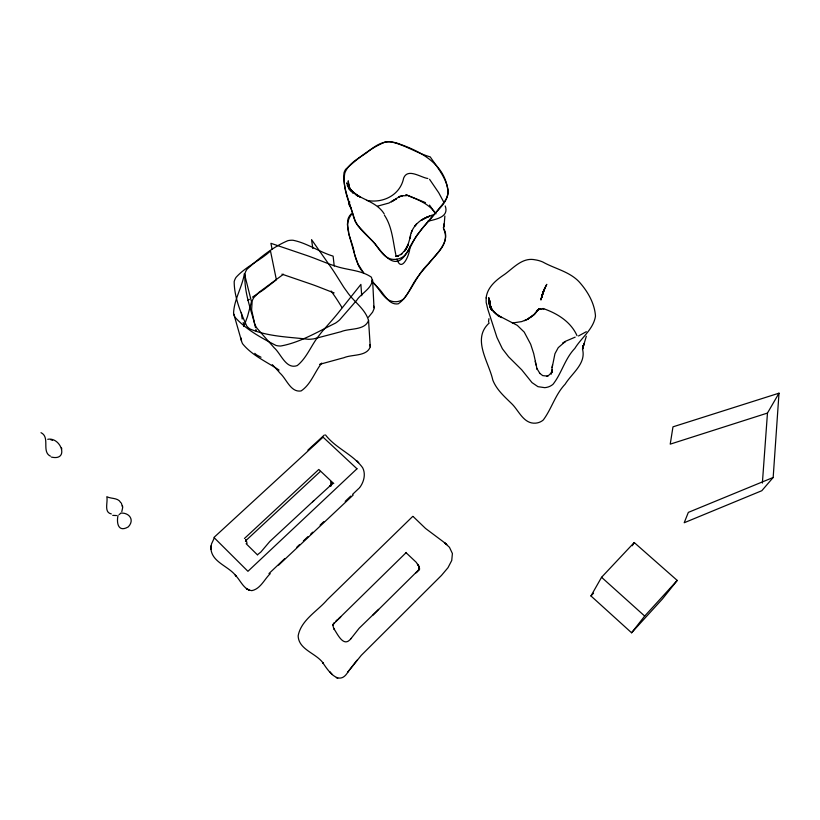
<?xml version="1.0" encoding="UTF-8"?>
<svg xmlns="http://www.w3.org/2000/svg" width="820" height="820" viewBox="0 0 820 820"><rect width="100%" height="100%" fill="white"/><g stroke="black" fill="none" stroke-linecap="round" stroke-linejoin="round"><path stroke-width="1.23" d="M582.774 348.664L582.887 345.732L582.815 349.043M118.018 515.431C116.358 522.996 118.223 532.826 128.279 526.881C135.034 519.788 128.965 512.326 120.612 513.135M210.924 547.709C211.017 562.172 228.729 565.933 236.068 576.101L235.248 575.168C240.393 579.996 243.704 589.836 251.812 590.646C260.483 588.955 264.47 579.125 270.252 573.662M211.027 545.679L210.832 549.4L211.498 543.957L214.204 538.135M272.127 249.362L270.907 243.304L307.049 255.584A276.442 251.689 -22.9 0 1 313.988 258.115L329.035 263.958A110.023 92.824 -0.9 0 0 334.591 265.793C346.593 270.262 360.718 269.739 371.398 277.201C375.232 286.867 361.159 292.976 356.772 300.222A176.064 160.638 8.9 0 0 352.754 304.856L339.613 319.923A42.373 37.156 -6.1 0 1 335.564 323.07C317.893 331.68 300.192 342.524 280.696 346.019A17.497 15.488 -9 0 1 276.043 345.466C261.508 337.994 245.897 329.517 234.981 317.196A16.841 14.75 -10.4 0 1 233.577 312.809C234.284 299.249 242.146 287.082 244.401 273.654L251.484 301.719L247.548 316.377L243.858 326.534M372.618 279.999L374.053 308.781L372.608 312.123L368.436 317.227M773.168 477.486L688.339 512.387L684.198 522.75L761.821 490.708L773.168 477.486L779 393.18L672.974 426.841L670.227 444.143L767.469 413.065L779 393.18M762.374 483.072L767.469 413.065M312.809 248.501L311.559 239.624L331.772 268.437A271.143 236.334 -21.9 0 1 335.554 274.157L343.559 286.897A112.278 96.934 2.8 0 0 346.757 291.356C353.358 301.452 365.105 308.587 368.559 320.456L370.261 346.839C366.694 356.741 352.077 354.127 343.826 357.756A173.553 164.912 -4.5 0 0 337.717 359.396L319.574 364.367M368.559 320.456C364.767 330.757 349.515 327.979 340.894 331.752A182.06 171.872 -4 0 0 334.488 333.443L313.712 338.875A42.496 37.361 -6.4 0 1 308.351 339.295C288.906 336.948 268.14 336.671 249.967 328.974A17.435 15.324 -9.9 0 1 246.758 326.063C240.547 312.338 234.233 296.871 234.182 281.66A16.677 14.473 -9.6 0 1 236.037 277.365C245.733 266.603 259.776 260.791 270.487 250.981L276.381 279.784L263.63 289.716L252.457 297.147M444.87 216.049L443.979 227.14M552.506 364.931L552.168 367.452L554.955 353.697L558.246 347.649L565.677 341.212L575.168 337.153M488.945 318.662L488.515 322.075M551.235 374.207L552.198 367.237M409.805 247.138C410.379 253.052 401.749 274.116 396.911 259.14M331.311 485.676L331.772 483.185L331.311 485.676L331.505 483.328L331.126 485.583L331.741 484.159M410.676 235.381L409.979 238.353C410.902 227.417 419.594 219.227 429.7 216.131L426.584 217.454L432.529 214.942M551.952 371.624L552.311 370.127L551.604 372.874L552.311 370.127C553.069 372.536 546.171 377.118 548.385 375.724M582.805 348.541L584.024 343.59L582.702 348.5L583.43 345.999M410.174 237.533L407.909 245.047L404.332 251.525L407.735 245.631L405.746 249.464L400.816 254.692L401.872 253.944L396.952 256.27L398.305 255.953L395.65 256.332L398.397 256.076L395.865 256.055M551.911 371.696L552.311 370.127M583.399 346.101L586.331 336.22M411.312 232.9L412.111 230.543M333.34 624.174L332.694 625.322L334.078 622.944L332.889 625.363L333.207 624.338L333.156 626.675L334.386 629.586L334.099 628.981C337.861 634.834 343.303 646.498 349.822 639.897L351.185 638.411M407.284 246.502L408.288 244.114L406.259 248.901M121.801 511.649L122.682 507.559L121.38 503.162M246.143 540.236L245.467 541.436L246.154 539.847L247.045 543.404M590.953 595.945L601.562 577.29L634.219 542.543L677.217 580.427L662.478 598.907L631.584 632.784L590.953 595.945L593.536 593.188M332.612 482.621L329.845 486.157L331.587 484.476L331.321 483.298M632.281 545.751L634.219 542.543M359.683 487.613C363.854 482.057 365.986 474.237 362.665 467.759C352.887 454.239 335.739 448.314 325.509 434.938M351.821 213.989C342.053 225.808 352.313 239.87 354.199 252.57M321.747 363.075C314.562 372.065 310.954 384.426 301.083 390.945C290.639 392.678 286.569 378.912 280.01 373.151A176.597 158.045 -25 0 0 276.125 368.713L272.271 364.623M333.402 624.082L340.731 616.886L336.026 621.14L337.573 619.725M350.888 638.739L359.201 628.202L378.614 609.362M348.223 671.529C339.429 686.996 328.512 671.365 322.865 662.816L323.367 663.421C316.407 653.161 298.675 649.881 298.152 635.9C301.002 619.971 317.555 611.156 327.262 599.707L412.706 516.436M356.997 660.223L347.854 672.01L361.22 655.395L441.498 575.394L447.986 567.696L451.738 560.47L452.404 553.531L449.473 547.319L444.44 542.604L425.539 528.449L412.993 516.374M631.584 632.784L644.694 616.066L677.217 580.427M351.155 213.897L349.535 215.947A15.836 13.581 -1.8 0 0 347.946 219.35L347.393 224.639L348.746 232.408M416.478 224.065L414.705 226.084L416.529 224.003M246.041 540.431L320.374 471.428M372.854 615.215L419.707 568.865L417.39 571.499L419.481 568.906L418.538 570.207L419.245 567.245L419.368 567.973L417.903 564.293L419.225 567.03L416.252 562.315L405.88 552.536M489.253 322.967C471.5 338.957 488.812 361.825 492.799 380.07C496.694 390.084 505.038 397.064 512.438 404.424C519.193 411.455 523.939 424.012 535.562 423.161A13.489 12.29 13 0 0 543.27 419.994C551.624 408.842 555.253 394.543 565.154 384.18C571.899 373.182 586.566 363.465 582.436 348.859M406.32 552.444L338.875 618.547M353.174 495.034L278.656 565.103M312.635 501.809L331.587 484.476M268.97 573.569L284.776 558.594M296.861 547.145L299.648 544.511M303.369 540.985L308.012 536.577M310.8 533.943L312.666 532.18M320.097 525.128L323.818 521.612M345.199 501.358L350.776 496.069M352.631 494.306L359.139 488.146M313.712 500.774L269.8 541.477L260.832 552.065L257.736 554.525M244.452 538.484L318.795 469.47L333.76 483.585M307.889 450.129L324.351 435.01M120.109 513.832L119.105 514.57M247.937 300.428L249.362 299.31M586.331 331.68L578.51 335.985M283.484 274.228L259.048 292.258L253.933 297.486A16.431 14.391 -9.1 0 0 252.16 301.104L251.617 309.898L255.491 327.631M562.756 343.201L565.328 341.489L563.114 342.955M527.198 319.452L532.559 315.997L536.403 311.887L534.332 314.429L527.198 319.452L534.332 314.429L538.637 309.263L536.833 310.964L540.206 308.545L538.576 309.652L540.411 308.761L538.637 309.376L543.845 309.007M524.441 320.671L527.608 319.267L521.674 321.594L512.346 323.029M427.722 221.267C435.369 219.391 449.462 217.259 445.198 205.963M546.602 376.329L547.514 376.113L542.717 375.611L539.488 373.12M377.641 206.117L388.926 203.042L400.221 196.205L398.602 197.2L402.702 195.601L401.052 195.847L406.515 195.672M116.522 515.544L112.74 515.38M540.677 308.873L538.74 308.945L540.985 308.863M366.601 200.367C382.93 203.626 400.201 195.16 403.645 178.104C407.745 167.782 420.639 177.458 427.845 178.514M397.239 256.096L398.499 256.25L396.203 255.84M111.315 513.925C103.576 512.336 108.127 502.158 106.815 496.715C111.233 499.011 118.131 497.555 120.714 502.609M51.332 457.068C69.567 461.301 61.049 436.793 47.724 439.294M52.582 440.258L50.973 439.889M397.495 256.076L398.243 256.281M336.303 677.75L337.768 678.212M281.926 274.146L311.374 284.222A263.435 241.49 -23.9 0 1 318.016 286.662L332.418 292.299A105.401 89.974 -1.1 0 0 334.13 292.904M425.498 202.642L405.797 194.617M542.932 308.453C557.016 313.25 570.771 321.614 577.034 335.718M261.016 357.233L256.937 355.111A16.666 14.78 -10.4 0 1 254.784 353.328M406.587 195.068C417.38 199.414 429.208 203.708 435.984 213.825M50.399 456.135C41.297 451.738 50.44 437.173 41 432.683M279.066 370.066C266.726 361.835 252.027 355.439 242.587 343.764A16.103 14.237 -10.9 0 1 241.234 339.531L241.111 338.024M357.663 461.762L356.403 460.696L358.688 462.654M445.116 543.199L446.777 544.634L444.44 542.604M601.562 577.29L644.694 616.066M350.939 208.147L348.746 204.159A3.577 3.044 -2.3 0 1 349.812 202.058M371.644 281.106C379.978 287.717 383.627 302.447 396.296 301.709A12.925 11.377 -0.2 0 0 403.86 298.808C412.603 287.871 417.606 274.095 428.019 264.183C435.83 254.19 450.518 243.694 443.743 229.262M246.123 543.701L257.593 555.017M539.939 373.5L536.813 368.395L537.079 369.195L533.707 353.574L530.673 344.236L524.216 332.09L517.246 325.335L497.812 315.259L501.532 317.606L495.813 313.65L490.483 308.228L499.144 316.612L493.947 311.979L489.427 305.788L492.318 310.124L488.751 303.164L491.928 310.144M363.69 273.091L360.841 269.472A39.329 34.132 -0.1 0 1 358.555 265.68L355.839 258.73L348.654 233.372M329.794 671.631L332.284 674.583M363.752 273.152L357.961 263.927L354.414 253.841M384.19 213.887C377.846 203.585 365.546 200.377 355.829 194.442L360.041 197.025L352.18 191.419L348.254 187.565L357.756 196.093L352.18 191.419L347.27 185.33L352.784 192.874M384.406 215.147C392.216 226.771 392.934 241.316 395.824 254.651M331.116 291.008L335.042 296.635A258.618 227.427 -22.7 0 1 338.66 302.149L342.022 307.592M429.557 179.293L438.751 192.782L443.886 202.366M429.516 205.082L435.112 213.2M352.815 192.895L346.645 182.942L351.124 191.203M351.175 191.203L348.5 185.556L350.273 190.353L348.111 183.198L349.299 188.169L348.213 180.82L349.197 188.313M330.552 481.873L331.454 483.779M373.571 305.921L374.115 307.777M491.928 310.062L488.525 300.397L490.995 307.93L488.751 297.639L491.036 308.976M443.241 227.673C449.862 238.271 441.621 248.327 434.969 256.117A229.128 189.635 -6.8 0 1 430.828 261.16L421.449 272.086A109.941 97.764 8.7 0 0 418.313 276.207C411.117 284.981 407.899 297.363 398.202 303.83C388.147 305.43 383.811 292.525 377.251 287.082A167.885 150.265 -13.4 0 0 373.346 282.92M244.309 326.073L243.171 322.526M369.779 344.523L370.261 346.839M233.864 314.316L241.51 340.987M61.449 447.751L61.787 448.95M491.067 308.945L489.642 302.918L490.35 307.766L489.724 300.366L489.919 305.347M255.901 329.435L256.301 331.218M242.197 319.041L241.346 312.471M535.214 361.251L535.921 364.972M122.405 505.653L122.508 506.186M122.528 506.35L122.631 506.862M334.232 266.08L333.115 256.127C319.287 251.996 307.151 243.068 293.027 240.26A16.431 14.186 -6.5 0 0 287.943 240.649C272.67 247.015 259.192 258.29 246.974 269.278A17.179 14.893 -8.7 0 0 245.118 273.029C243.53 290.229 250.356 307.541 254.692 324.064A42.66 37.535 -7.5 0 0 257.008 328.256L270.016 343.088A185.269 164.502 -24.1 0 1 274.075 347.69C280.983 353.635 286.016 369.758 297.281 365.556C306.998 357.694 311.2 345.179 318.97 335.616A118.849 108.588 1.3 0 1 322.537 331.075L333.104 319A249.167 206.445 -12.5 0 0 337.779 313.424L360.882 284.417L361.712 295.723M349.361 189.482L349.115 187.226L349.31 189.543M489.94 304.169L489.981 307.664M448.171 190.599C448.683 199.178 441.324 205.051 436.834 211.478A244.093 198.153 -6.5 0 1 432.427 216.777L422.423 228.247A117.557 103.002 8.4 0 0 419.071 232.572C412.665 239.676 410.81 249.885 403.635 256.332A13.807 11.962 -0.1 0 1 395.547 259.376C384.047 260.381 379.25 248.173 372.68 241.162C365.494 234.048 357.274 227.345 353.697 217.525C350.191 202.878 342.545 188.108 344 172.835A16.882 14.237 -1.6 0 1 345.702 169.268C357.417 158.772 370.425 148.02 385.123 142.065A16.185 13.55 0 0 1 390.115 141.706C404.198 144.381 416.437 152.95 430.223 156.897C437.285 167.352 446.203 177.745 448.171 190.599M246.031 539.755L246.051 541.446L246.031 539.755M447.976 191.859C447.535 203.913 435.84 210.904 429.424 219.945C422.126 228.144 415.494 236.918 410.082 246.482C398.417 271.984 387.768 260.555 375.211 243.981A179.867 158.813 -12.6 0 0 371.04 239.583L357.694 225.449A41.974 35.824 0.1 0 1 355.255 221.451C350.939 205.758 341.704 189.307 344.841 172.928C348.726 163.18 358.627 158.373 366.714 152.674C374.084 146.729 382.673 140.087 392.8 142.188A24.907 20.91 0 0 1 400.027 144.228C422.484 152.12 445.824 165.333 447.976 191.859M444.009 224.147L443.907 226.832L443.897 224.065M486.147 297.885L486.178 302.447L487.838 309.376L496.951 337.45L502.383 348.756L508.605 356.813L521.745 369.851L531.995 382.602L537.961 386.671L544.757 387.665A14.452 13.007 12.4 0 0 552.998 384.313C561.7 373.346 564.847 358.74 574.851 348.397C581.482 337.563 593.506 329.23 595.484 316.1C594.602 303.062 587.407 290.854 578.715 281.383C568.906 271.41 554.709 268.693 542.871 262.041A25.994 22.694 9.2 0 0 535.245 259.837C522.637 257.07 513.781 267.72 504.679 274.331C496.295 279.907 487.305 287.154 486.147 297.885M246.031 540.339L246.184 541.456L246.031 540.339M541.661 297.024L540.903 299.997L543.332 291.531L546.776 284.345L544.029 289.716L542.471 293.96L545.156 287.328L541.231 298.634L543.332 291.531L541.661 297.024M542.42 294.298L541.6 297.168L543.865 290.167L542.42 294.298M356.977 468.784L247.937 571.304L213.938 537.469L323.07 437.173L356.977 468.784M417.277 571.519L415.842 572.862L417.308 571.54M396.255 198.881L391.519 201.72L396.255 198.881M423.776 218.766L421.152 220.354L426.748 217.402L423.796 218.755M538.535 309.755L536.7 310.688L538.535 309.776M247.158 588.975L246.369 588.493L249.065 590.144L247.158 588.975"/></g></svg>
